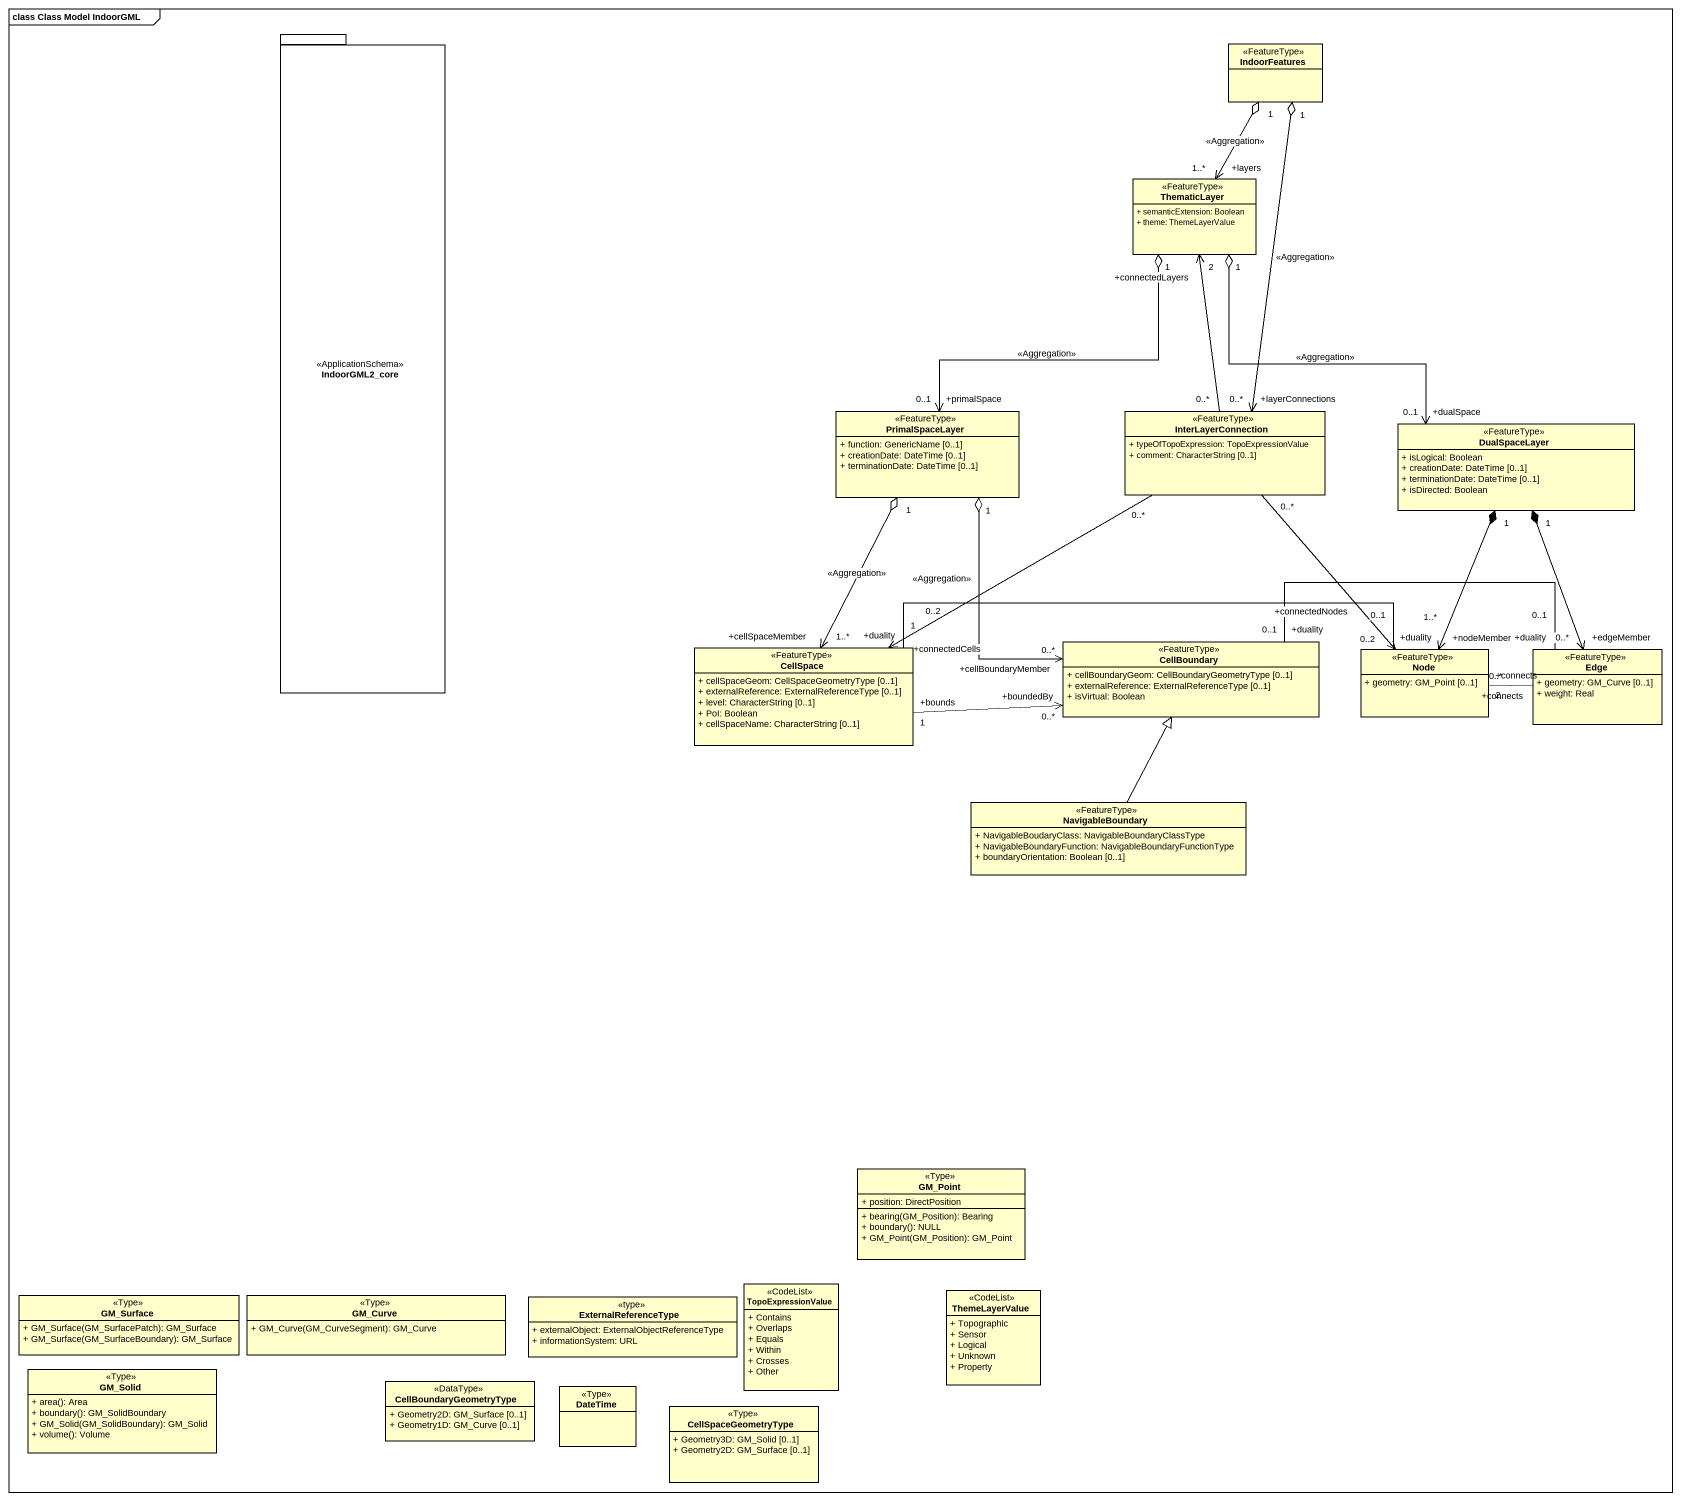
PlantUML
@startuml
mainframe class Class Model IndoorGML
hide circle
hide empty members
skinparam classAttributeIconSize 0
package IndoorGML2_core <<ApplicationSchema>> {
}
class IndoorFeatures <<FeatureType>>
class ThematicLayer <<FeatureType>> {
  + semanticExtension: Boolean
  + theme: ThemeLayerValue
}
class PrimalSpaceLayer <<FeatureType>> {
  + function: GenericName [0..1]
  + creationDate: DateTime [0..1]
  + terminationDate: DateTime [0..1]
}
class InterLayerConnection <<FeatureType>> {
  + typeOfTopoExpression: TopoExpressionValue
  + comment: CharacterString [0..1]
}
class DualSpaceLayer <<FeatureType>> {
  + isLogical: Boolean
  + creationDate: DateTime [0..1]
  + terminationDate: DateTime [0..1]
  + isDirected: Boolean
}
class CellSpace <<FeatureType>> {
  + cellSpaceGeom: CellSpaceGeometryType [0..1]
  + externalReference: ExternalReferenceType [0..1]
  + level: CharacterString [0..1]
  + PoI: Boolean
  + cellSpaceName: CharacterString [0..1]
}
class CellBoundary <<FeatureType>> {
  + cellBoundaryGeom: CellBoundaryGeometryType [0..1]
  + externalReference: ExternalReferenceType [0..1]
  + isVirtual: Boolean
}
class "Node" as Node_ <<FeatureType>> {
  + geometry: GM_Point [0..1]
}
class Edge <<FeatureType>> {
  + geometry: GM_Curve [0..1]
  + weight: Real
}
class NavigableBoundary <<FeatureType>> {
  + NavigableBoudaryClass: NavigableBoundaryClassType
  + NavigableBoundaryFunction: NavigableBoundaryFunctionType
  + boundaryOrientation: Boolean [0..1]
}
class GM_Point <<Type>> {
  + position: DirectPosition
  + bearing(GM_Position): Bearing
  + boundary(): NULL
  + GM_Point(GM_Position): GM_Point
}
class GM_Surface <<Type>> {
  + GM_Surface(GM_SurfacePatch): GM_Surface
  + GM_Surface(GM_SurfaceBoundary): GM_Surface
}
class GM_Curve <<Type>> {
  + GM_Curve(GM_CurveSegment): GM_Curve
}
class ExternalReferenceType <<type>> {
  + externalObject: ExternalObjectReferenceType
  + informationSystem: URL
}
class TopoExpressionValue <<CodeList>> {
  + Contains
  + Overlaps
  + Equals
  + Within
  + Crosses
  + Other
}
class ThemeLayerValue <<CodeList>> {
  + Topographic
  + Sensor
  + Logical
  + Unknown
  + Property
}
class GM_Solid <<Type>> {
  + area(): Area
  + boundary(): GM_SolidBoundary
  + GM_Solid(GM_SolidBoundary): GM_Solid
  + volume(): Volume
}
class CellBoundaryGeometryType <<DataType>> {
  + Geometry2D: GM_Surface [0..1]
  + Geometry1D: GM_Curve [0..1]
}
class DateTime <<Type>>
class CellSpaceGeometryType <<Type>> {
  + Geometry3D: GM_Solid [0..1]
  + Geometry2D: GM_Surface [0..1]
}
IndoorFeatures "1" o--> "+layers\n1..*" ThematicLayer : <<Aggregation>>
IndoorFeatures "1" o--> "+layerConnections\n0..*" InterLayerConnection : <<Aggregation>>
ThematicLayer "1" o--> "+primalSpace\n0..1" PrimalSpaceLayer : <<Aggregation>>
ThematicLayer "1" o--> "+dualSpace\n0..1" DualSpaceLayer : <<Aggregation>>
PrimalSpaceLayer "1" o--> "+cellSpaceMember\n1..*" CellSpace : <<Aggregation>>
PrimalSpaceLayer "1" o--> "+cellBoundaryMember\n0..*" CellBoundary : <<Aggregation>>
InterLayerConnection "0..*" -up-> "+connectedLayers\n2" ThematicLayer
InterLayerConnection "0..*" -left-> "+connectedCells\n0..2" CellSpace
InterLayerConnection "0..*" --> "+connectedNodes\n0..2" Node_
CellSpace "+bounds\n1" -right-> "+boundedBy\n0..*" CellBoundary
CellSpace "+duality\n1" -right- "+duality\n0..1" Node_
CellBoundary "+duality\n0..1" -right- "+duality\n0..1" Edge
Node_ "+nodeMember\n1..*" <-up-* "1" DualSpaceLayer
Node_ "+connects\n2" -right- "+connects\n0..*" Edge
Edge "+edgeMember\n0..*" <-up-* "1" DualSpaceLayer
NavigableBoundary -up-|> CellBoundary
@enduml
